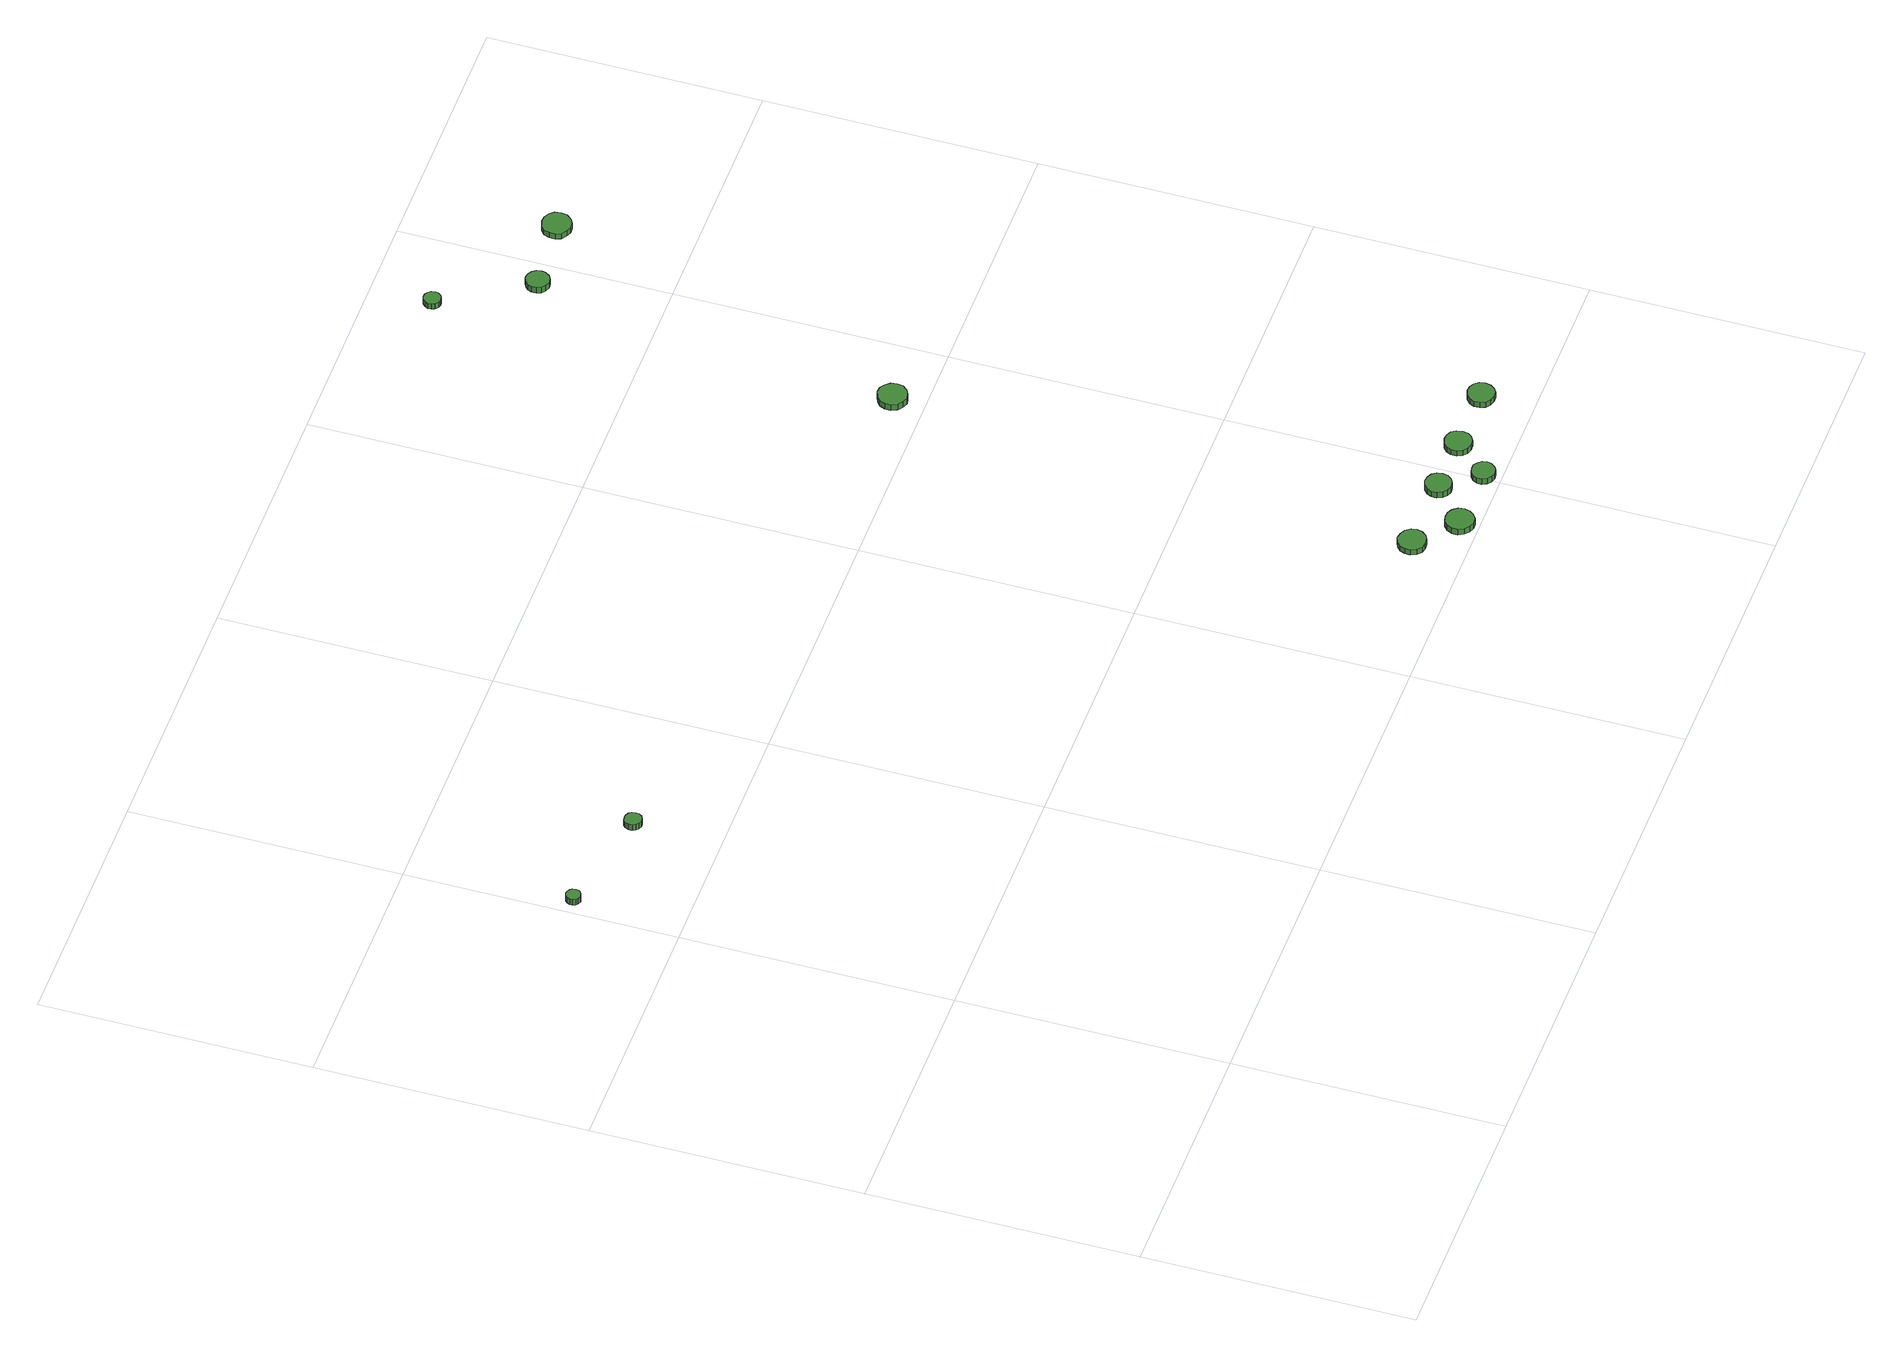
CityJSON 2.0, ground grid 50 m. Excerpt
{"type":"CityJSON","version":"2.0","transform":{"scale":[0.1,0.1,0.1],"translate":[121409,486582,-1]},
"CityObjects":{
"tree1":{"type":"SolitaryVegetationObject","attributes":{"function":"something"},"geometry":[{"type":"MultiSurface","lod":"1","boundaries":[[[0,1,2,3,4,5,6,7,8,9,10,11,12,13,14]],[[15,16,17,18,19,20,21,22,23,24,25,26,27,28,29]],[[0,29,28,1]],[[1,28,27,2]],[[2,27,26,3]],[[3,26,25,4]],[[4,25,24,5]],[[5,24,23,6]],[[6,23,22,7]],[[7,22,21,8]],[[8,21,20,9]],[[9,20,19,10]],[[10,19,18,11]],[[11,18,17,12]],[[12,17,16,13]],[[13,16,15,14]],[[14,15,29,0]]]}]},
"tree2":{"type":"SolitaryVegetationObject","attributes":{"function":"something"},"geometry":[{"type":"MultiSurface","lod":"1","boundaries":[[[30,31,32,33,34,35,36,37,38,39,40,41,42,43,44]],[[45,46,47,48,49,50,51,52,53,54,55,56,57,58,59]],[[30,59,58,31]],[[31,58,57,32]],[[32,57,56,33]],[[33,56,55,34]],[[34,55,54,35]],[[35,54,53,36]],[[36,53,52,37]],[[37,52,51,38]],[[38,51,50,39]],[[39,50,49,40]],[[40,49,48,41]],[[41,48,47,42]],[[42,47,46,43]],[[43,46,45,44]],[[44,45,59,30]]]}]},
"tree3":{"type":"SolitaryVegetationObject","attributes":{"function":"something"},"geometry":[{"type":"MultiSurface","lod":"1","boundaries":[[[60,61,62,63,64,65,66,67,68,69,70,71,72,73,74]],[[75,76,77,78,79,80,81,82,83,84,85,86,87,88,89]],[[60,89,88,61]],[[61,88,87,62]],[[62,87,86,63]],[[63,86,85,64]],[[64,85,84,65]],[[65,84,83,66]],[[66,83,82,67]],[[67,82,81,68]],[[68,81,80,69]],[[69,80,79,70]],[[70,79,78,71]],[[71,78,77,72]],[[72,77,76,73]],[[73,76,75,74]],[[74,75,89,60]]]}]},
"tree4":{"type":"SolitaryVegetationObject","attributes":{"function":"something"},"geometry":[{"type":"MultiSurface","lod":"1","boundaries":[[[90,91,92,93,94,95,96,97,98,99,100,101,102,103,104]],[[105,106,107,108,109,110,111,112,113,114,115,116,117,118,119]],[[90,119,118,91]],[[91,118,117,92]],[[92,117,116,93]],[[93,116,115,94]],[[94,115,114,95]],[[95,114,113,96]],[[96,113,112,97]],[[97,112,111,98]],[[98,111,110,99]],[[99,110,109,100]],[[100,109,108,101]],[[101,108,107,102]],[[102,107,106,103]],[[103,106,105,104]],[[104,105,119,90]]]}]},
"tree5":{"type":"SolitaryVegetationObject","attributes":{"function":"something"},"geometry":[{"type":"MultiSurface","lod":"1","boundaries":[[[120,121,122,123,124,125,126,127,128,129,130,131,132,133,134]],[[135,136,137,138,139,140,141,142,143,144,145,146,147,148,149]],[[120,149,148,121]],[[121,148,147,122]],[[122,147,146,123]],[[123,146,145,124]],[[124,145,144,125]],[[125,144,143,126]],[[126,143,142,127]],[[127,142,141,128]],[[128,141,140,129]],[[129,140,139,130]],[[130,139,138,131]],[[131,138,137,132]],[[132,137,136,133]],[[133,136,135,134]],[[134,135,149,120]]]}]},
"tree6":{"type":"SolitaryVegetationObject","attributes":{"function":"something"},"geometry":[{"type":"MultiSurface","lod":"1","boundaries":[[[150,151,152,153,154,155,156,157,158,159,160,161,162,163,164]],[[165,166,167,168,169,170,171,172,173,174,175,176,177,178,179]],[[150,179,178,151]],[[151,178,177,152]],[[152,177,176,153]],[[153,176,175,154]],[[154,175,174,155]],[[155,174,173,156]],[[156,173,172,157]],[[157,172,171,158]],[[158,171,170,159]],[[159,170,169,160]],[[160,169,168,161]],[[161,168,167,162]],[[162,167,166,163]],[[163,166,165,164]],[[164,165,179,150]]]}]},
"tree7":{"type":"SolitaryVegetationObject","attributes":{"function":"something"},"geometry":[{"type":"MultiSurface","lod":"1","boundaries":[[[180,181,182,183,184,185,186,187,188,189,190,191,192,193,194]],[[195,196,197,198,199,200,201,202,203,204,205,206,207,208,209]],[[180,209,208,181]],[[181,208,207,182]],[[182,207,206,183]],[[183,206,205,184]],[[184,205,204,185]],[[185,204,203,186]],[[186,203,202,187]],[[187,202,201,188]],[[188,201,200,189]],[[189,200,199,190]],[[190,199,198,191]],[[191,198,197,192]],[[192,197,196,193]],[[193,196,195,194]],[[194,195,209,180]]]}]},
"tree8":{"type":"SolitaryVegetationObject","attributes":{"function":"something"},"geometry":[{"type":"MultiSurface","lod":"1","boundaries":[[[210,211,212,213,214,215,216,217,218,219,220,221,222,223,224]],[[225,226,227,228,229,230,231,232,233,234,235,236,237,238,239]],[[210,239,238,211]],[[211,238,237,212]],[[212,237,236,213]],[[213,236,235,214]],[[214,235,234,215]],[[215,234,233,216]],[[216,233,232,217]],[[217,232,231,218]],[[218,231,230,219]],[[219,230,229,220]],[[220,229,228,221]],[[221,228,227,222]],[[222,227,226,223]],[[223,226,225,224]],[[224,225,239,210]]]}]},
"tree9":{"type":"SolitaryVegetationObject","attributes":{"function":"something"},"geometry":[{"type":"MultiSurface","lod":"1","boundaries":[[[240,241,242,243,244,245,246,247,248,249,250,251,252,253,254]],[[255,256,257,258,259,260,261,262,263,264,265,266,267,268,269]],[[240,269,268,241]],[[241,268,267,242]],[[242,267,266,243]],[[243,266,265,244]],[[244,265,264,245]],[[245,264,263,246]],[[246,263,262,247]],[[247,262,261,248]],[[248,261,260,249]],[[249,260,259,250]],[[250,259,258,251]],[[251,258,257,252]],[[252,257,256,253]],[[253,256,255,254]],[[254,255,269,240]]]}]},
"tree10":{"type":"SolitaryVegetationObject","attributes":{"function":"something"},"geometry":[{"type":"MultiSurface","lod":"1","boundaries":[[[270,271,272,273,274,275,276,277,278,279,280,281,282,283,284]],[[285,286,287,288,289,290,291,292,293,294,295,296,297,298,299]],[[270,299,298,271]],[[271,298,297,272]],[[272,297,296,273]],[[273,296,295,274]],[[274,295,294,275]],[[275,294,293,276]],[[276,293,292,277]],[[277,292,291,278]],[[278,291,290,279]],[[279,290,289,280]],[[280,289,288,281]],[[281,288,287,282]],[[282,287,286,283]],[[283,286,285,284]],[[284,285,299,270]]]}]},
"tree11":{"type":"SolitaryVegetationObject","attributes":{"function":"something"},"geometry":[{"type":"MultiSurface","lod":"1","boundaries":[[[300,301,302,303,304,305,306,307,308,309,310,311,312,313,314]],[[315,316,317,318,319,320,321,322,323,324,325,326,327,328,329]],[[300,329,328,301]],[[301,328,327,302]],[[302,327,326,303]],[[303,326,325,304]],[[304,325,324,305]],[[305,324,323,306]],[[306,323,322,307]],[[307,322,321,308]],[[308,321,320,309]],[[309,320,319,310]],[[310,319,318,311]],[[311,318,317,312]],[[312,317,316,313]],[[313,316,315,314]],[[314,315,329,300]]]}]},
"tree12":{"type":"SolitaryVegetationObject","attributes":{"function":"something"},"geometry":[{"type":"MultiSurface","lod":"1","boundaries":[[[330,331,332,333,334,335,336,337,338,339,340,341,342,343,344]],[[345,346,347,348,349,350,351,352,353,354,355,356,357,358,359]],[[330,359,358,331]],[[331,358,357,332]],[[332,357,356,333]],[[333,356,355,334]],[[334,355,354,335]],[[335,354,353,336]],[[336,353,352,337]],[[337,352,351,338]],[[338,351,350,339]],[[339,350,349,340]],[[340,349,348,341]],[[341,348,347,342]],[[342,347,346,343]],[[343,346,345,344]],[[344,345,359,330]]]}]}
},
"vertices":[
[35,1198,31],[34,1204,31],[31,1208,31],[26,1211,31],[21,1212,31],[15,1210,31],[11,1206,31],[9,1201,31],[9,1196,31],[11,1191,31],[15,1187,31],[21,1185,31],[26,1186,31],[31,1189,31],[34,1193,31],[34,1193,18],[31,1189,18],[26,1186,18],[21,1185,18],[15,1187,18],[11,1191,18],[9,1196,18],[9,1201,18],[11,1206,18],[15,1210,18],[21,1212,18],[26,1211,18],[31,1208,18],[34,1204,18],[35,1198,18],
[252,1160,25],[251,1167,25],[247,1172,25],[241,1175,25],[235,1176,25],[228,1174,25],[224,1170,25],[221,1164,25],[221,1157,25],[224,1151,25],[228,1147,25],[235,1144,25],[241,1145,25],[247,1148,25],[251,1154,25],[251,1154,12],[247,1148,12],[241,1145,12],[235,1144,12],[228,1147,12],[224,1151,12],[221,1157,12],[221,1164,12],[224,1170,12],[228,1174,12],[235,1176,12],[241,1175,12],[247,1172,12],[251,1167,12],[252,1160,12],
[1336,97,20],[1334,107,20],[1327,116,20],[1318,121,20],[1307,123,20],[1297,119,20],[1289,112,20],[1285,102,20],[1285,92,20],[1289,82,20],[1297,75,20],[1307,72,20],[1318,73,20],[1327,78,20],[1334,87,20],[1334,87,8],[1327,78,8],[1318,73,8],[1307,72,8],[1297,75,8],[1289,82,8],[1285,92,8],[1285,102,8],[1289,112,8],[1297,119,8],[1307,123,8],[1318,121,8],[1327,116,8],[1334,107,8],[1336,97,8],
[1408,34,22],[1406,45,22],[1399,54,22],[1390,59,22],[1379,60,22],[1369,57,22],[1361,50,22],[1356,40,22],[1356,29,22],[1361,19,22],[1369,12,22],[1379,8,22],[1390,9,22],[1399,15,22],[1406,24,22],[1406,24,9],[1399,15,9],[1390,9,9],[1379,8,9],[1369,12,9],[1361,19,9],[1356,29,9],[1356,40,9],[1361,50,9],[1369,57,9],[1379,60,9],[1390,59,9],[1399,54,9],[1406,45,9],[1408,34,9],
[1480,97,21],[1478,107,21],[1472,115,21],[1463,120,21],[1453,121,21],[1444,118,21],[1436,111,21],[1432,102,21],[1432,92,21],[1436,83,21],[1444,76,21],[1453,73,21],[1463,74,21],[1472,79,21],[1478,87,21],[1478,87,8],[1472,79,8],[1463,74,8],[1453,73,8],[1444,76,8],[1436,83,8],[1432,92,8],[1432,102,8],[1436,111,8],[1444,118,8],[1453,121,8],[1463,120,8],[1472,115,8],[1478,107,8],[1480,97,8],
[1529,32,23],[1527,41,23],[1521,48,23],[1514,53,23],[1505,53,23],[1497,51,23],[1490,45,23],[1486,37,23],[1486,28,23],[1490,20,23],[1497,14,23],[1505,11,23],[1514,12,23],[1521,16,23],[1527,24,23],[1527,24,10],[1521,16,10],[1514,12,10],[1505,11,10],[1497,14,10],[1490,20,10],[1486,28,10],[1486,37,10],[1490,45,10],[1497,51,10],[1505,53,10],[1514,53,10],[1521,48,10],[1527,41,10],[1529,32,10],
[1589,96,21],[1587,107,21],[1581,115,21],[1572,120,21],[1562,121,21],[1552,118,21],[1544,111,21],[1540,102,21],[1540,91,21],[1544,82,21],[1552,75,21],[1562,72,21],[1572,73,21],[1581,78,21],[1587,86,21],[1587,86,9],[1581,78,9],[1572,73,9],[1562,72,9],[1552,75,9],[1544,82,9],[1540,91,9],[1540,102,9],[1544,111,9],[1552,118,9],[1562,121,9],[1572,120,9],[1581,115,9],[1587,107,9],[1589,96,9],
[1397,1059,22],[1395,1070,22],[1388,1079,22],[1379,1085,22],[1368,1086,22],[1357,1082,22],[1349,1075,22],[1344,1065,22],[1344,1054,22],[1349,1043,22],[1357,1036,22],[1368,1032,22],[1379,1034,22],[1388,1039,22],[1395,1048,22],[1395,1048,9],[1388,1039,9],[1379,1034,9],[1368,1032,9],[1357,1036,9],[1349,1043,9],[1344,1054,9],[1344,1065,9],[1349,1075,9],[1357,1082,9],[1368,1086,9],[1379,1085,9],[1388,1079,9],[1395,1070,9],[1397,1059,9],
[1714,96,21],[1712,106,21],[1706,114,21],[1697,119,21],[1687,120,21],[1677,117,21],[1669,110,21],[1665,101,21],[1665,90,21],[1669,81,21],[1677,74,21],[1687,71,21],[1697,72,21],[1706,77,21],[1712,86,21],[1712,86,9],[1706,77,9],[1697,72,9],[1687,71,9],[1677,74,9],[1669,81,9],[1665,90,9],[1665,101,9],[1669,110,9],[1677,117,9],[1687,120,9],[1697,119,9],[1706,114,9],[1712,106,9],[1714,96,9],
[1365,1887,22],[1364,1894,22],[1360,1899,22],[1354,1902,22],[1348,1903,22],[1342,1901,22],[1337,1896,22],[1334,1890,22],[1334,1884,22],[1337,1878,22],[1342,1873,22],[1348,1871,22],[1354,1872,22],[1360,1875,22],[1364,1881,22],[1364,1881,10],[1360,1875,10],[1354,1872,10],[1348,1871,10],[1342,1873,10],[1337,1878,10],[1334,1884,10],[1334,1890,10],[1337,1896,10],[1342,1901,10],[1348,1903,10],[1354,1902,10],[1360,1899,10],[1364,1894,10],[1365,1887,10],
[1468,1727,25],[1466,1736,25],[1461,1743,25],[1453,1748,25],[1444,1749,25],[1436,1746,25],[1429,1740,25],[1426,1732,25],[1426,1723,25],[1429,1715,25],[1436,1709,25],[1444,1706,25],[1453,1707,25],[1461,1711,25],[1466,1719,25],[1466,1719,12],[1461,1711,12],[1453,1707,12],[1444,1706,12],[1436,1709,12],[1429,1715,12],[1426,1723,12],[1426,1732,12],[1429,1740,12],[1436,1746,12],[1444,1749,12],[1453,1748,12],[1461,1743,12],[1466,1736,12],[1468,1727,12],
[1620,1741,19],[1618,1752,19],[1611,1761,19],[1601,1766,19],[1590,1767,19],[1580,1764,19],[1571,1757,19],[1567,1746,19],[1567,1735,19],[1571,1725,19],[1580,1718,19],[1590,1714,19],[1601,1715,19],[1611,1721,19],[1618,1730,19],[1618,1730,7],[1611,1721,7],[1601,1715,7],[1590,1714,7],[1580,1718,7],[1571,1725,7],[1567,1735,7],[1567,1746,7],[1571,1757,7],[1580,1764,7],[1590,1767,7],[1601,1766,7],[1611,1761,7],[1618,1752,7],[1620,1741,7]
]}
